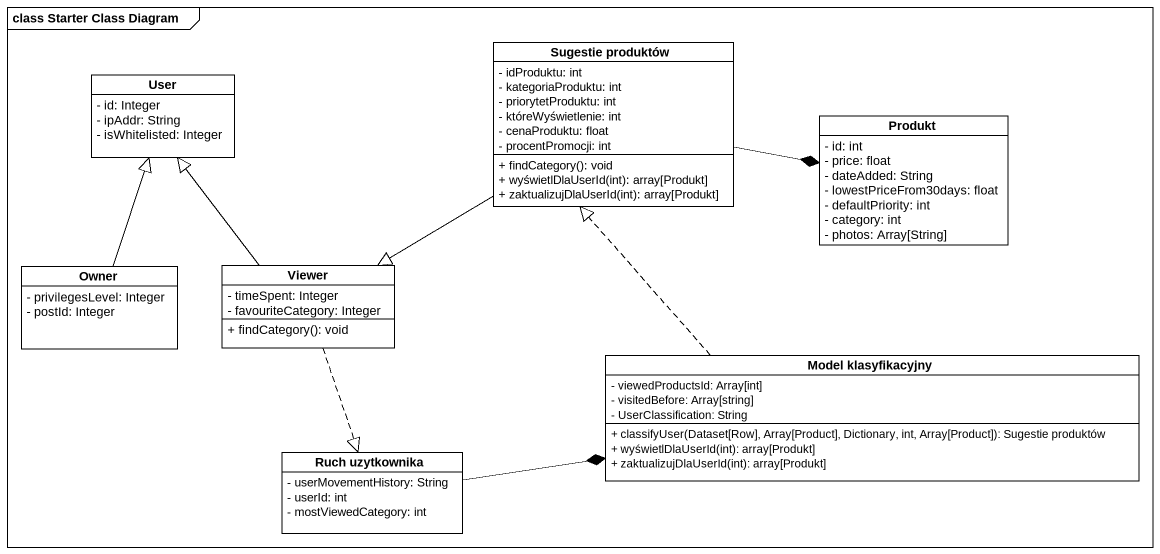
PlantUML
@startuml
mainframe class Starter Class Diagram
hide circle
hide empty members
skinparam classAttributeIconSize 0
class User {
  - id: Integer
  - ipAddr: String
  - isWhitelisted: Integer
}
class "Sugestie produktów" as Sugestie_produktów {
  - idProduktu: int
  - kategoriaProduktu: int
  - priorytetProduktu: int
  - któreWyświetlenie: int
  - cenaProduktu: float
  - procentPromocji: int
  + findCategory(): void
  + wyświetlDlaUserId(int): array[Produkt]
  + zaktualizujDlaUserId(int): array[Produkt]
}
class Produkt {
  - id: int
  - price: float
  - dateAdded: String
  - lowestPriceFrom30days: float
  - defaultPriority: int
  - category: int
  - photos: Array[String]
}
class Owner {
  - privilegesLevel: Integer
  - postId: Integer
}
class Viewer {
  - timeSpent: Integer
  - favouriteCategory: Integer
  + findCategory(): void
}
class "Model klasyfikacyjny" as Model_klasyfikacyjny {
  - viewedProductsId: Array[int]
  - visitedBefore: Array[string]
  - UserClassification: String
  + classifyUser(Dataset[Row], Array[Product], Dictionary, int, Array[Product]): Sugestie produktów
  + wyświetlDlaUserId(int): array[Produkt]
  + zaktualizujDlaUserId(int): array[Produkt]
}
class "Ruch uzytkownika" as Ruch_uzytkownika {
  - userMovementHistory: String
  - userId: int
  - mostViewedCategory: int
}
Sugestie_produktów -right-* Produkt
Sugestie_produktów -left-|> Viewer
Owner -up-|> User
Viewer -up-|> User
Viewer ..|> Ruch_uzytkownika
Model_klasyfikacyjny .up.|> Sugestie_produktów
Ruch_uzytkownika -right-* Model_klasyfikacyjny
@enduml
